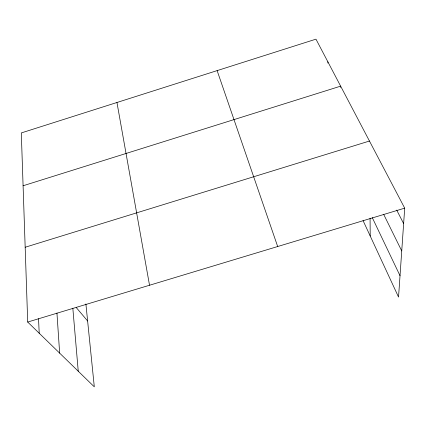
<?xml version="1.0" encoding="UTF-8"?>
<svg xmlns="http://www.w3.org/2000/svg" width="426" height="426" viewBox="0 0 426 426"><rect width="100%" height="100%" fill="white"/><g stroke="black" fill="none" stroke-linecap="round" stroke-linejoin="round"><path stroke-width="0.64" d="M85.898 303.962L94.3 386.84L27.706 322.051L21.3 132.928L315.964 39.16L404.7 208.149L398.544 297.076L363.069 220.609M23.089 185.773L340.64 86.153L340.715 87.431M25.171 247.25L369.459 141.038M27.706 322.051L404.7 208.149M76.19 307.476L87.623 320.975M396.707 210.103L403.63 223.591M383.65 214.321L401.739 250.935M372.287 217.643L400.025 275.734M217.127 70.615L277.677 246.526M116.953 102.49L149.526 285.244M72.83 308.232L78.246 371.216M327.844 61.781L327.94 63.064M56.946 313.035L59.651 353.127M38.542 318.728L39.213 333.244M370.072 218.187L370.21 235.999"/></g></svg>
